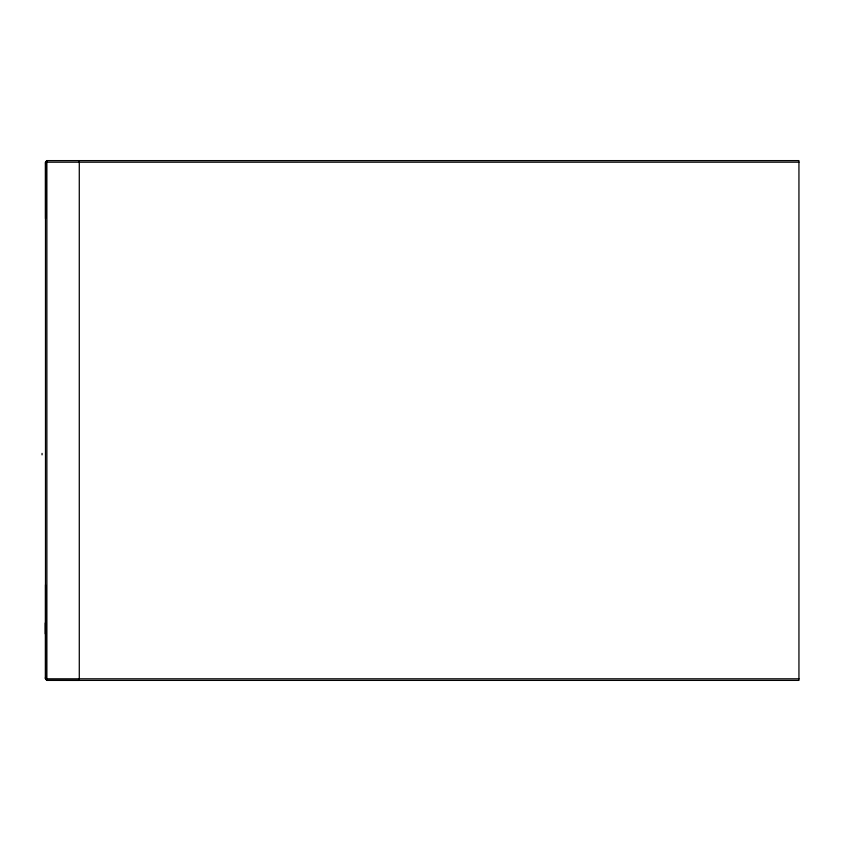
<?xml version="1.0" encoding="UTF-8"?>
<svg xmlns="http://www.w3.org/2000/svg" width="841" height="841" viewBox="0 0 841 841"><rect width="100%" height="100%" fill="white"/><g stroke="black" fill="none" stroke-linecap="round" stroke-linejoin="round"><path stroke-width="1.26" d="M79.275 160.61L79.285 680.401L46.886 680.38L45.488 678.813L45.488 584.758M45.488 218.681L45.488 162.197L46.875 160.62L798.939 160.61L798.95 680.39L46.886 680.39L45.488 678.813L45.488 162.197L46.875 160.62L46.886 680.39M45.488 163.795L46.875 162.197L798.939 162.187M798.95 678.813L46.886 678.813L45.488 677.257L45.488 678.824M45.298 622.929L45.298 633.862M42.05 453.373L42.05 454.855"/></g></svg>
